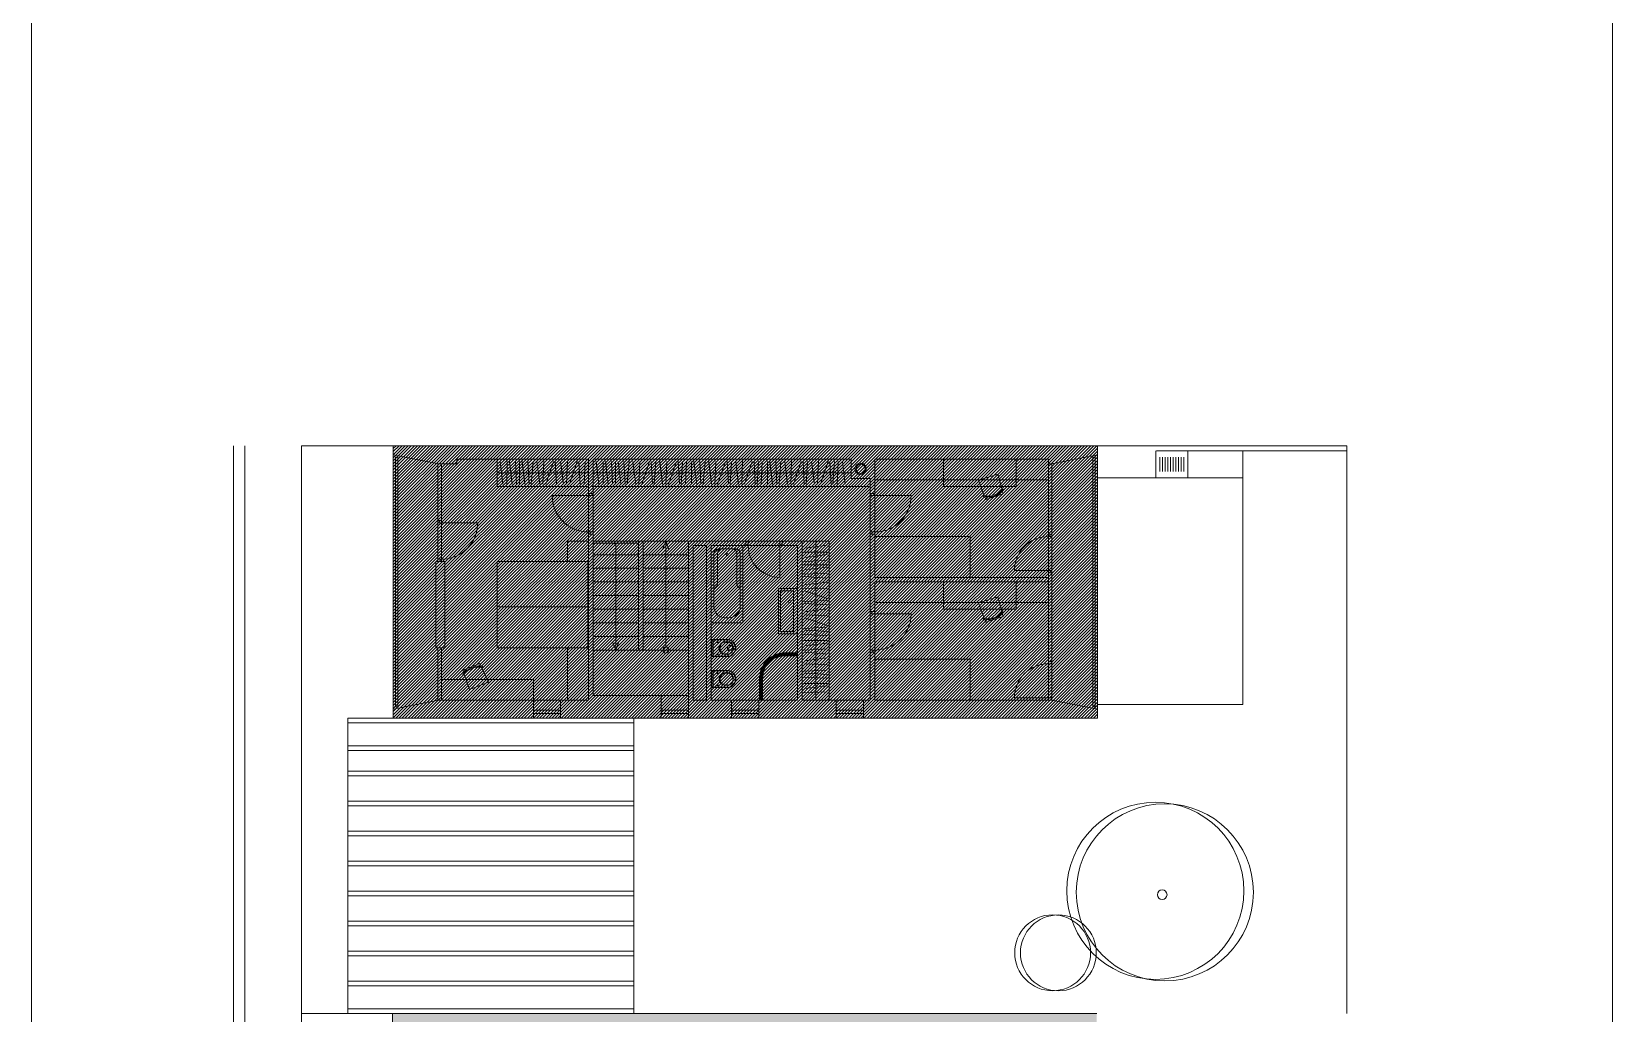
# Model space of a CAD drawing. Header units: metres. Extents: x -686 to 211, y -481 to 125.
# Drawn here: x -297.96 to -263.17, y -389.46 to -367.85 of the extents above; entities that cross this region are included whole.
import ezdxf

# ---------------------------------------------------------------- set-up
doc = ezdxf.new("R2010")
doc.units = ezdxf.units.M
doc.layers.add('FLOATING-WINDOWS', color=2, linetype='Continuous', plot=False)
doc.layers.add('FLOATINGWINDOWS', color=2, linetype='Continuous', plot=False)
for name, color, linetype in [('katastr', 3, 'Continuous'), ('SRAFA', 251, 'Continuous'), ('ZARIZOVAKY', 251, 'Continuous'), ('ZDIVO', 1, 'Continuous')]:
    doc.layers.add(name, color=color, linetype=linetype)

# ---------------------------------------------------------------- blocks, each defined once
blk = doc.blocks.new('WC 540 Starck 3')
at = {"linetype": 'ByBlock'}
for p, q in [((81.017, 94.399), (80.66, 94.399)), ((80.66, 94.349), (80.713, 94.349)), ((80.982, 94.034), (80.982, 94.399)), ((81.017, 94.034), (81.017, 94.399)), ((80.568, 94.265), (80.637, 94.265)), ((80.568, 94.168), (80.637, 94.168)), ((80.657, 94.188), (80.657, 94.245)), ((80.713, 94.084), (80.66, 94.084)), ((80.66, 94.034), (81.017, 94.034))]:
    blk.add_line(p, q, dxfattribs=at)
for centre in [(80.88, 94.348), (80.88, 94.084)]:
    blk.add_circle(centre, 0.0102, dxfattribs=at)
for centre, radius, start, end in [((80.66, 94.216), 0.183, 90, 270), ((80.66, 94.216), 0.133, 90, 270), ((80.713, 94.216), 0.133, 270, 90), ((80.697, 94.216), 0.133, 276.5328, 83.4672), ((80.621, 94.216), 0.09, 165.9057, 194.0943), ((80.568, 94.23), 0.035, 90, 165.9057), ((80.568, 94.203), 0.035, 194.0943, 270), ((80.637, 94.245), 0.02, 360, 90), ((80.637, 94.188), 0.02, 270, 0)]:
    blk.add_arc(centre, radius, start, end, dxfattribs=at)
blk = doc.blocks.new('vana170')
at = {"linetype": 'Continuous', "lineweight": 0}
for p, q in [((1.7, 0.7), (0, 0.7)), ((0, 0.7), (0, 0)), ((1.7, 0), (1.7, 0.7)), ((0.07, 0.54), (0.07, 0.16)), ((1.34, 0.64), (0.17, 0.64)), ((0.837, 0.562), (0.17, 0.562)), ((1.59, 0.31), (1.59, 0.39)), ((0, 0), (1.7, 0)), ((0.837, 0.138), (0.17, 0.138)), ((0.17, 0.06), (1.34, 0.06))]:
    blk.add_line(p, q, dxfattribs=at)
blk.add_circle((0.2, 0.35), 0.0232, dxfattribs=at)
for centre, radius, start, end in [((0.17, 0.54), 0.1, 90, 180), ((0.17, 0.462), 0.1, 90, 180), ((0.837, 0.662), 0.1, 270, 347.2636), ((1.34, 0.39), 0.25, 0, 90), ((0.17, 0.238), 0.1, 180, 270), ((0.17, 0.16), 0.1, 180, 270), ((0.837, 0.038), 0.1, 12.7364, 90), ((1.34, 0.31), 0.25, 270, 0)]:
    blk.add_arc(centre, radius, start, end, dxfattribs=at)
blk = doc.blocks.new('zidle450-p')
at = {"lineweight": 0}
for p, q in [((0.096, 0.228), (0.087, 0.233)), ((0.096, -0.228), (0.087, -0.233))]:
    blk.add_line(p, q, dxfattribs=at)
for points in [[(0.064, 0.204), (0, 0.2), (0, -0.2), (0.064, -0.204)], [(0.088, -0.205), (0.45, -0.225), (0.45, 0.225), (0.088, 0.205)]]:
    blk.add_lwpolyline(points, dxfattribs=at)
for centre, radius, start, end in [((0.45, 0), 0.436, 147.9324, 212.0676), ((0.45, 0), 0.416, 147.9482, 212.0518), ((0.085, 0.229), 0.005, 57.2679, 147.9324), ((0.093, 0.223), 0.005, 327.9482, 57.2679), ((0.085, -0.229), 0.005, 212.0676, 302.7321), ((0.093, -0.223), 0.005, 302.7321, 32.0518)]:
    blk.add_arc(centre, radius, start, end, dxfattribs=at)

msp = doc.modelspace()

# ---------------------------------------------------------------- hatches: boundary and pattern name
at = {"layer": 'SRAFA', "linetype": 'Continuous', "lineweight": 0}
h = msp.add_hatch(color=256, dxfattribs=at)
h.paths.add_polyline_path([(-274.521, -389.463), (-290.021, -389.463), (-290.021, -389.763), (-289.021, -389.903), (-289.021, -389.863), (-285.721, -389.863), (-285.721, -390.513), (-285.621, -390.513), (-285.621, -389.863), (-279.942, -389.863), (-279.942, -390.283), (-279.521, -390.283), (-279.521, -390.513), (-279.421, -390.513), (-279.421, -389.863), (-275.596, -389.863), (-275.521, -389.863), (-275.521, -389.903), (-274.521, -389.763)])
h.paths.add_polyline_path([(-279.607, -390.073, -1), (-279.857, -390.073, -1)], flags=16)
h.paths.add_polyline_path([(-279.632, -390.073, -1), (-279.832, -390.073, -1)], flags=0)
at = {"layer": 'ZARIZOVAKY', "linetype": 'Continuous', "lineweight": 0}
h = msp.add_hatch(dxfattribs=at)
h.set_pattern_fill('ANSI31,_O', color=256, scale=0.015)
h.set_pattern_definition([(45, (0, 0), (-0.0336759605, 0.0336759605), [])])
h.paths.add_polyline_path([(-290.008, -376.963), (-290.008, -382.963), (-274.508, -382.963), (-274.508, -376.963)])

# ---------------------------------------------------------------- linework, layer by layer
at = {"layer": 'FLOATING-WINDOWS', "linetype": 'Continuous', "lineweight": 0, "flags": 128}
msp.add_lwpolyline([(-290.008, -376.963), (-290.008, -382.963), (-274.508, -382.963), (-274.508, -376.963)], close=True, dxfattribs=at)
at = {"layer": 'FLOATINGWINDOWS', "linetype": 'Continuous', "lineweight": 0}
msp.add_lwpolyline([(-263.174, -319.582), (-297.964, -319.582), (-297.964, -478.882), (-263.174, -478.882)], close=True, dxfattribs=at)
at = {"layer": 'katastr', "linetype": 'Continuous', "lineweight": 0}
for q in [(-292.021, -401.963), (-290.021, -389.463)]:
    msp.add_line((-292.021, -389.463), q, dxfattribs=at)
at = {"layer": 'SRAFA', "linetype": 'Continuous', "lineweight": 0}
for p, q in [((-285.721, -379.063), (-286.173, -379.063)), ((-286.171, -379.513), (-286.171, -379.063)), ((-280.708, -379.063), (-280.708, -382.563)), ((-286.171, -382.563), (-286.171, -381.413))]:
    msp.add_line(p, q, dxfattribs=at)
for points in [[(-287.721, -379.963), (-287.721, -379.513), (-285.721, -379.513), (-285.721, -380.513), (-287.721, -380.513), (-287.721, -379.963)], [(-287.721, -380.963), (-287.721, -380.513), (-285.721, -380.513), (-285.721, -381.413), (-286.024, -381.413)], [(-285.721, -381.413), (-287.721, -381.413), (-287.721, -380.963)]]:
    msp.add_lwpolyline(points, dxfattribs=at)
at = {"layer": 'ZARIZOVAKY', "linetype": 'Continuous', "lineweight": 0}
for p, q in [((-293.521, -376.965), (-293.521, -408.599)), ((-293.271, -376.965), (-293.271, -408.599)), ((-292.021, -376.963), (-269.021, -376.963)), ((-292.021, -376.963), (-292.021, -389.463)), ((-290.008, -376.963), (-290.008, -377.163)), ((-274.508, -376.963), (-274.508, -377.163)), ((-274.508, -377.163), (-274.508, -376.963)), ((-273.219, -377.673), (-273.219, -377.073)), ((-273.208, -377.073), (-269.008, -377.073)), ((-272.519, -377.673), (-272.519, -377.073)), ((-271.308, -377.093), (-271.308, -382.663)), ((-269.021, -376.963), (-269.021, -389.463)), ((-290.008, -377.163), (-289.008, -377.363)), ((-290.008, -377.163), (-290.008, -382.763)), ((-289.958, -377.213), (-289.908, -377.213)), ((-289.958, -377.213), (-289.958, -382.713)), ((-289.908, -377.213), (-289.908, -382.713)), ((-289.021, -377.363), (-289.021, -379.513)), ((-288.607, -377.363), (-289.008, -377.363)), ((-288.946, -377.363), (-288.946, -379.513)), ((-288.946, -377.363), (-288.946, -379.513)), ((-288.583, -377.263), (-288.607, -377.263)), ((-288.607, -377.363), (-288.607, -377.263)), ((-285.708, -377.263), (-288.583, -377.263)), ((-287.721, -377.863), (-287.721, -377.263)), ((-287.654, -377.313), (-287.593, -377.813)), ((-287.502, -377.813), (-287.501, -377.313)), ((-287.447, -377.313), (-287.386, -377.813)), ((-287.317, -377.313), (-287.294, -377.813)), ((-287.225, -377.813), (-287.224, -377.313)), ((-287.17, -377.313), (-287.109, -377.813)), ((-287.04, -377.313), (-287.017, -377.813)), ((-286.969, -377.813), (-286.927, -377.313)), ((-286.843, -377.313), (-286.782, -377.813)), ((-286.711, -377.813), (-286.691, -377.313)), ((-286.479, -377.313), (-286.649, -377.813)), ((-286.413, -377.813), (-286.44, -377.313)), ((-286.321, -377.313), (-286.26, -377.813)), ((-286.189, -377.813), (-286.169, -377.313)), ((-285.957, -377.313), (-286.127, -377.813)), ((-285.891, -377.813), (-285.918, -377.313)), ((-285.804, -377.813), (-285.783, -377.313)), ((-285.708, -377.263), (-285.708, -378.063)), ((-285.608, -377.263), (-279.929, -377.263)), ((-285.608, -377.263), (-285.608, -378.063)), ((-285.541, -377.313), (-285.48, -377.813)), ((-285.389, -377.813), (-285.389, -377.313)), ((-285.334, -377.313), (-285.273, -377.813)), ((-285.204, -377.313), (-285.181, -377.813)), ((-285.113, -377.813), (-285.112, -377.313)), ((-285.058, -377.313), (-284.997, -377.813)), ((-284.927, -377.313), (-284.904, -377.813)), ((-284.856, -377.813), (-284.815, -377.313)), ((-284.73, -377.313), (-284.669, -377.813)), ((-284.599, -377.813), (-284.578, -377.313)), ((-284.367, -377.313), (-284.537, -377.813)), ((-284.3, -377.813), (-284.327, -377.313)), ((-284.229, -377.313), (-284.26, -377.813)), ((-284.139, -377.313), (-284.078, -377.813)), ((-284.008, -377.813), (-283.987, -377.313)), ((-283.775, -377.313), (-283.946, -377.813)), ((-283.709, -377.813), (-283.736, -377.313)), ((-283.638, -377.313), (-283.669, -377.813)), ((-283.576, -377.813), (-283.555, -377.313)), ((-283.442, -377.813), (-283.441, -377.313)), ((-283.387, -377.313), (-283.326, -377.813)), ((-283.257, -377.313), (-283.234, -377.813)), ((-283.186, -377.813), (-283.144, -377.313)), ((-283.06, -377.313), (-282.999, -377.813)), ((-282.928, -377.813), (-282.907, -377.313)), ((-282.696, -377.313), (-282.866, -377.813)), ((-282.63, -377.813), (-282.657, -377.313)), ((-282.558, -377.313), (-282.589, -377.813)), ((-282.469, -377.313), (-282.408, -377.813)), ((-282.337, -377.813), (-282.316, -377.313)), ((-282.105, -377.313), (-282.275, -377.813)), ((-282.039, -377.813), (-282.065, -377.313)), ((-281.967, -377.313), (-281.998, -377.813)), ((-281.906, -377.813), (-281.885, -377.313)), ((-281.771, -377.813), (-281.771, -377.313)), ((-281.717, -377.313), (-281.656, -377.813)), ((-281.586, -377.313), (-281.563, -377.813)), ((-281.515, -377.813), (-281.474, -377.313)), ((-281.389, -377.313), (-281.328, -377.813)), ((-281.258, -377.813), (-281.237, -377.313)), ((-281.025, -377.313), (-281.196, -377.813)), ((-280.959, -377.813), (-280.986, -377.313)), ((-280.888, -377.313), (-280.919, -377.813)), ((-280.798, -377.313), (-280.737, -377.813)), ((-280.666, -377.813), (-280.646, -377.313)), ((-280.434, -377.313), (-280.604, -377.813)), ((-280.368, -377.813), (-280.395, -377.313)), ((-280.297, -377.313), (-280.328, -377.813)), ((-280.235, -377.813), (-280.214, -377.313)), ((-280.119, -377.313), (-280.058, -377.813)), ((-279.929, -377.683), (-279.929, -377.263)), ((-279.509, -377.263), (-279.508, -377.263)), ((-279.408, -377.263), (-275.583, -377.263)), ((-279.408, -378.063), (-279.408, -377.263)), ((-277.896, -377.263), (-277.896, -377.863)), ((-276.296, -377.863), (-276.296, -377.263)), ((-276.296, -377.863), (-276.296, -377.263)), ((-275.583, -377.263), (-275.583, -377.363)), ((-275.583, -377.363), (-275.583, -382.563)), ((-275.508, -377.363), (-275.583, -377.363)), ((-274.508, -377.163), (-275.508, -377.363)), ((-275.508, -377.363), (-275.508, -382.563)), ((-274.608, -377.213), (-274.558, -377.213)), ((-274.608, -377.213), (-274.608, -382.713)), ((-274.558, -377.213), (-274.558, -382.713)), ((-274.508, -377.163), (-274.508, -382.763)), ((-273.137, -377.532), (-273.137, -377.218)), ((-273.078, -377.532), (-273.078, -377.218)), ((-273.019, -377.532), (-273.019, -377.218)), ((-272.96, -377.532), (-272.96, -377.218)), ((-272.9, -377.532), (-272.9, -377.218)), ((-272.841, -377.532), (-272.841, -377.218)), ((-272.782, -377.532), (-272.782, -377.218)), ((-272.723, -377.532), (-272.723, -377.218)), ((-272.664, -377.532), (-272.664, -377.218)), ((-272.605, -377.532), (-272.605, -377.218)), ((-285.721, -377.563), (-287.721, -377.563)), ((-279.929, -377.563), (-285.633, -377.563)), ((-279.509, -377.683), (-279.929, -377.683)), ((-279.508, -378.063), (-279.508, -377.683)), ((-279.408, -377.713), (-275.583, -377.713)), ((-274.508, -377.673), (-271.308, -377.673)), ((-285.721, -377.863), (-287.721, -377.863)), ((-285.708, -378.063), (-286.508, -378.063)), ((-285.608, -378.063), (-285.709, -378.063)), ((-285.608, -378.013), (-285.708, -378.013)), ((-285.708, -378.063), (-285.708, -378.863)), ((-279.508, -377.863), (-285.633, -377.863)), ((-285.608, -378.063), (-285.608, -378.863)), ((-279.508, -378.013), (-279.408, -378.013)), ((-279.508, -378.063), (-279.408, -378.063)), ((-279.508, -378.063), (-279.508, -378.863)), ((-279.408, -378.063), (-279.408, -378.863)), ((-279.408, -378.063), (-278.608, -378.063)), ((-277.896, -377.863), (-276.296, -377.863)), ((-288.946, -378.613), (-289.021, -378.613)), ((-288.946, -378.663), (-289.021, -378.663)), ((-288.946, -378.663), (-288.146, -378.663)), ((-285.708, -378.863), (-285.708, -382.563)), ((-285.608, -378.863), (-285.708, -378.863)), ((-285.608, -378.913), (-285.708, -378.913)), ((-285.608, -378.863), (-285.608, -382.463)), ((-285.608, -379.063), (-284.608, -379.063)), ((-285.608, -379.113), (-284.608, -379.113)), ((-285.108, -379.113), (-285.108, -381.466)), ((-284.608, -379.063), (-284.508, -379.063)), ((-284.608, -379.063), (-284.608, -381.466)), ((-284.508, -379.063), (-283.508, -379.063)), ((-284.508, -379.163), (-284.508, -379.063)), ((-284.508, -379.163), (-284.508, -381.466)), ((-284.008, -379.063), (-284.08, -379.247)), ((-284.008, -379.063), (-284.008, -381.397)), ((-284.008, -379.063), (-283.937, -379.247)), ((-283.508, -379.063), (-283.508, -382.563)), ((-283.508, -379.063), (-282.194, -379.063)), ((-283.408, -379.163), (-283.408, -382.563)), ((-283.408, -379.163), (-283.108, -379.163)), ((-283.108, -379.163), (-283.108, -382.563)), ((-283.008, -379.163), (-283.008, -382.563)), ((-283.008, -379.163), (-282.194, -379.163)), ((-282.244, -379.063), (-282.244, -379.163)), ((-282.194, -379.063), (-282.194, -379.163)), ((-281.494, -379.063), (-282.194, -379.063)), ((-282.194, -379.163), (-281.494, -379.163)), ((-281.494, -379.063), (-281.494, -379.163)), ((-281.008, -379.063), (-281.494, -379.063)), ((-281.449, -379.163), (-281.494, -379.163)), ((-281.494, -379.163), (-281.494, -379.863)), ((-281.449, -379.163), (-281.108, -379.163)), ((-281.444, -379.063), (-281.444, -379.163)), ((-281.108, -379.163), (-281.108, -382.563)), ((-281.008, -379.063), (-280.408, -379.063)), ((-281.008, -382.563), (-281.008, -379.063)), ((-280.458, -379.155), (-280.958, -379.216)), ((-280.408, -379.063), (-280.408, -382.563)), ((-279.508, -378.863), (-279.408, -378.863)), ((-279.508, -378.863), (-279.508, -380.663)), ((-279.508, -378.913), (-279.408, -378.913)), ((-279.408, -378.863), (-279.408, -379.863)), ((-275.508, -378.913), (-275.583, -378.913)), ((-275.508, -378.963), (-275.583, -378.963)), ((-289.071, -381.413), (-289.071, -379.513)), ((-289.071, -379.513), (-288.871, -379.513)), ((-288.946, -379.463), (-289.021, -379.463)), ((-288.946, -379.513), (-289.021, -379.513)), ((-289.021, -379.513), (-288.946, -379.513)), ((-288.871, -379.513), (-288.871, -381.413)), ((-285.608, -379.363), (-284.608, -379.363)), ((-284.508, -379.363), (-283.508, -379.363)), ((-280.958, -379.307), (-280.458, -379.308)), ((-280.458, -379.362), (-280.958, -379.423)), ((-280.458, -379.492), (-280.958, -379.515)), ((-285.608, -379.663), (-284.608, -379.663)), ((-284.508, -379.663), (-283.508, -379.663)), ((-280.958, -379.584), (-280.458, -379.584)), ((-280.458, -379.638), (-280.958, -379.699)), ((-280.458, -379.769), (-280.958, -379.792)), ((-280.958, -379.84), (-280.458, -379.881)), ((-279.408, -379.863), (-275.583, -379.863)), ((-275.583, -379.713), (-276.333, -379.713)), ((-275.508, -379.713), (-275.583, -379.713)), ((-275.508, -379.763), (-275.583, -379.763)), ((-275.583, -379.863), (-275.583, -379.963)), ((-285.608, -379.963), (-284.608, -379.963)), ((-284.508, -379.963), (-283.508, -379.963)), ((-280.458, -379.966), (-280.958, -380.027)), ((-280.958, -380.097), (-280.458, -380.118)), ((-280.458, -380.33), (-280.958, -380.159)), ((-279.408, -379.963), (-279.408, -380.663)), ((-279.408, -379.963), (-275.583, -379.963)), ((-277.896, -379.963), (-277.896, -380.563)), ((-276.296, -380.563), (-276.296, -379.963)), ((-276.296, -380.563), (-276.296, -379.963)), ((-285.608, -380.263), (-284.608, -380.263)), ((-285.608, -380.563), (-285.064, -380.563)), ((-285.108, -380.563), (-284.608, -380.563)), ((-284.508, -380.263), (-283.508, -380.263)), ((-284.508, -380.563), (-283.508, -380.563)), ((-280.958, -380.396), (-280.458, -380.369)), ((-280.458, -380.467), (-280.958, -380.436)), ((-280.458, -380.557), (-280.958, -380.618)), ((-279.408, -380.413), (-275.583, -380.413)), ((-277.896, -380.563), (-276.296, -380.563)), ((-285.608, -380.863), (-284.608, -380.863)), ((-284.508, -380.863), (-283.508, -380.863)), ((-280.958, -380.689), (-280.458, -380.709)), ((-280.458, -380.921), (-280.958, -380.751)), ((-279.508, -380.613), (-279.408, -380.613)), ((-279.508, -380.663), (-279.408, -380.663)), ((-279.508, -380.663), (-279.508, -381.463)), ((-279.408, -380.663), (-279.408, -381.463)), ((-279.408, -380.663), (-278.608, -380.663)), ((-285.608, -381.163), (-284.608, -381.163)), ((-285.108, -381.463), (-285.18, -381.279)), ((-285.108, -381.463), (-285.037, -381.279)), ((-284.508, -381.163), (-283.508, -381.163)), ((-280.958, -380.987), (-280.458, -380.96)), ((-280.458, -381.058), (-280.958, -381.027)), ((-280.958, -381.12), (-280.458, -381.141)), ((-280.958, -381.254), (-280.458, -381.255)), ((-289.071, -381.413), (-288.871, -381.413)), ((-289.021, -381.413), (-289.021, -382.563)), ((-288.946, -381.413), (-289.021, -381.413)), ((-288.946, -381.413), (-289.021, -381.413)), ((-288.946, -381.413), (-288.946, -382.563)), ((-288.946, -381.413), (-288.946, -382.563)), ((-285.608, -381.463), (-283.508, -381.463)), ((-284.608, -381.463), (-284.508, -381.463)), ((-284.008, -381.463), (-284.008, -381.466)), ((-280.458, -381.309), (-280.958, -381.37)), ((-280.458, -381.439), (-280.958, -381.462)), ((-280.958, -381.511), (-280.458, -381.552)), ((-280.458, -381.637), (-280.958, -381.697)), ((-279.508, -381.463), (-279.408, -381.463)), ((-279.508, -381.463), (-279.508, -382.563)), ((-279.508, -381.513), (-279.408, -381.513)), ((-279.408, -381.463), (-279.408, -382.563)), ((-280.958, -381.768), (-280.458, -381.789)), ((-280.958, -381.93), (-280.458, -381.903)), ((-280.458, -382.001), (-280.958, -381.97)), ((-275.508, -381.713), (-275.583, -381.713)), ((-275.508, -381.713), (-275.583, -381.713)), ((-275.508, -381.763), (-275.583, -381.763)), ((-286.921, -382.113), (-288.946, -382.113)), ((-286.921, -382.563), (-286.921, -382.113)), ((-280.958, -382.063), (-280.458, -382.083)), ((-280.958, -382.197), (-280.458, -382.198)), ((-280.458, -382.252), (-280.958, -382.313)), ((-290.008, -382.763), (-289.008, -382.563)), ((-289.008, -382.563), (-285.708, -382.563)), ((-286.921, -382.563), (-286.321, -382.563)), ((-286.921, -382.563), (-286.921, -382.963)), ((-286.321, -382.563), (-286.322, -382.563)), ((-286.321, -382.563), (-286.321, -382.963)), ((-286.321, -382.563), (-286.321, -382.963)), ((-286.321, -382.563), (-286.321, -382.963)), ((-284.108, -382.463), (-285.608, -382.463)), ((-284.108, -382.463), (-283.508, -382.463)), ((-284.108, -382.463), (-284.108, -382.963)), ((-283.508, -382.563), (-283.508, -382.963)), ((-283.408, -382.563), (-283.108, -382.563)), ((-283.008, -382.563), (-281.108, -382.563)), ((-282.561, -382.563), (-281.961, -382.563)), ((-282.561, -382.563), (-282.561, -382.963)), ((-281.961, -382.563), (-281.961, -382.963)), ((-281.961, -382.563), (-281.961, -382.963)), ((-281.008, -382.563), (-279.947, -382.563)), ((-280.458, -382.382), (-280.958, -382.405)), ((-280.258, -382.563), (-279.658, -382.563)), ((-280.258, -382.563), (-280.258, -382.963)), ((-279.658, -382.563), (-279.659, -382.563)), ((-279.659, -382.563), (-279.508, -382.563)), ((-279.658, -382.563), (-279.658, -382.963)), ((-279.658, -382.563), (-279.658, -382.963)), ((-279.658, -382.563), (-279.658, -382.963)), ((-279.408, -382.563), (-275.508, -382.563)), ((-275.583, -382.513), (-276.333, -382.513)), ((-275.508, -382.513), (-275.583, -382.513)), ((-274.508, -382.763), (-275.508, -382.563)), ((-274.508, -382.663), (-271.308, -382.663)), ((-291.008, -382.963), (-291.008, -389.463)), ((-290.008, -382.963), (-291.008, -382.963)), ((-290.008, -382.963), (-290.008, -382.763)), ((-290.008, -382.963), (-285.608, -382.963)), ((-289.958, -382.713), (-289.908, -382.713)), ((-289.008, -382.963), (-288.758, -382.963)), ((-288.758, -382.963), (-286.908, -382.963)), ((-286.921, -382.788), (-286.321, -382.788)), ((-286.921, -382.863), (-286.321, -382.863)), ((-286.921, -382.963), (-286.321, -382.963)), ((-285.608, -382.963), (-279.947, -382.963)), ((-284.708, -389.463), (-284.708, -382.963)), ((-284.608, -382.963), (-284.108, -382.963)), ((-284.108, -382.788), (-283.508, -382.788)), ((-284.108, -382.863), (-283.508, -382.863)), ((-284.108, -382.963), (-283.508, -382.963)), ((-282.561, -382.788), (-281.961, -382.788)), ((-282.561, -382.863), (-281.961, -382.863)), ((-282.561, -382.963), (-281.961, -382.963)), ((-280.258, -382.788), (-279.658, -382.788)), ((-280.258, -382.863), (-279.658, -382.863)), ((-280.258, -382.963), (-279.658, -382.963)), ((-279.658, -382.963), (-274.508, -382.963)), ((-274.608, -382.713), (-274.558, -382.713)), ((-274.508, -382.763), (-274.508, -382.963)), ((-284.708, -383.063), (-291.008, -383.063)), ((-291.008, -383.573), (-284.708, -383.573)), ((-291.008, -383.673), (-284.708, -383.673)), ((-291.008, -384.133), (-284.708, -384.133)), ((-291.008, -384.233), (-284.708, -384.233)), ((-291.013, -384.791), (-284.713, -384.791)), ((-291.013, -384.891), (-284.713, -384.891)), ((-291.008, -385.453), (-284.708, -385.453)), ((-291.008, -385.553), (-284.708, -385.553)), ((-291.008, -386.113), (-284.708, -386.113)), ((-291.008, -386.213), (-284.708, -386.213)), ((-291.008, -386.773), (-284.708, -386.773)), ((-291.008, -386.873), (-284.708, -386.873)), ((-291.008, -387.433), (-284.708, -387.433)), ((-291.008, -387.533), (-284.708, -387.533)), ((-291.008, -388.093), (-284.708, -388.093)), ((-291.008, -388.193), (-284.708, -388.193)), ((-291.008, -388.753), (-284.708, -388.753)), ((-291.008, -388.853), (-284.708, -388.853)), ((-284.708, -389.363), (-291.007, -389.363))]:
    msp.add_line(p, q, dxfattribs=at)
at = {"layer": 'ZARIZOVAKY', "linetype": 'Continuous', "lineweight": 70}
for p, q in [((-281.108, -381.563), (-281.408, -381.563)), ((-281.908, -382.563), (-281.908, -382.063))]:
    msp.add_line(p, q, dxfattribs=at)
at = {"layer": 'ZARIZOVAKY', "linetype": 'ByBlock'}
for p, q in [((-282.651, -381.918), (-283.008, -381.918)), ((-283.008, -381.918), (-283.008, -382.283)), ((-282.973, -381.918), (-282.973, -382.283)), ((-282.703, -381.968), (-282.651, -381.968)), ((-283.008, -382.283), (-282.651, -382.283)), ((-282.651, -382.233), (-282.703, -382.233))]:
    msp.add_line(p, q, dxfattribs=at)
at = {"layer": 'ZARIZOVAKY', "linetype": 'Continuous', "lineweight": 0}
for points in [[(-279.408, -379.413), (-279.408, -379.863), (-277.308, -379.863), (-277.308, -378.963), (-279.408, -378.963), (-279.408, -379.413)], [(-279.408, -379.413), (-279.408, -379.863), (-277.308, -379.863), (-277.308, -378.963), (-279.408, -378.963), (-279.408, -379.413)], [(-279.408, -382.113), (-279.408, -382.563), (-277.308, -382.563), (-277.308, -381.663), (-279.408, -381.663), (-279.408, -382.113)]]:
    msp.add_lwpolyline(points, dxfattribs=at)
for points in [[(-281.108, -380.106), (-281.108, -381.106), (-281.529, -381.106), (-281.529, -380.106)], [(-281.198, -380.156), (-281.198, -381.056), (-281.479, -381.056), (-281.479, -380.156)]]:
    msp.add_lwpolyline(points, close=True, dxfattribs=at)
for centre, radius in [((-279.719, -377.473), 0.125), ((-279.719, -377.473), 0.1), ((-281.283, -380.396), 0.0253), ((-284.008, -381.463), 0.0657), ((-273.232, -386.764), 1.949), ((-273.024, -386.797), 1.949), ((-273.082, -386.849), 0.106), ((-275.494, -388.129), 0.835), ((-275.367, -388.13), 0.835)]:
    msp.add_circle(centre, radius, dxfattribs=at)
at = {"layer": 'ZARIZOVAKY', "linetype": 'ByBlock'}
for centre in [(-282.871, -381.969), (-282.871, -382.233)]:
    msp.add_circle(centre, 0.0102, dxfattribs=at)
at = {"layer": 'ZARIZOVAKY', "linetype": 'Continuous', "lineweight": 0}
for centre, radius, start, end in [((-285.708, -378.063), 0.8, 180, 270), ((-279.408, -378.063), 0.8, 270, 0), ((-288.946, -378.663), 0.8, 270, 0), ((-285.108, -379.063), 0.0657, 229.5135, 310.4865), ((-281.494, -379.163), 0.7, 180, 270), ((-275.583, -379.713), 0.75, 90, 180), ((-279.408, -380.663), 0.8, 270, 0), ((-275.583, -382.513), 0.75, 90, 180)]:
    msp.add_arc(centre, radius, start, end, dxfattribs=at)
at = {"layer": 'ZARIZOVAKY', "linetype": 'Continuous', "lineweight": 70}
msp.add_arc((-281.408, -382.063), 0.5, 90, 180, dxfattribs=at)
at = {"layer": 'ZARIZOVAKY', "linetype": 'ByBlock'}
for centre, radius, start, end in [((-282.703, -382.101), 0.133, 90, 270), ((-282.688, -382.101), 0.133, 96.5328, 263.4672), ((-282.651, -382.101), 0.183, 270, 90), ((-282.651, -382.101), 0.133, 270, 90)]:
    msp.add_arc(centre, radius, start, end, dxfattribs=at)
at = {"layer": 'ZDIVO', "linetype": 'Continuous', "lineweight": 0}
for q in [(-274.521, -389.463), (-290.021, -389.763)]:
    msp.add_line((-290.021, -389.463), q, dxfattribs=at)

# ---------------------------------------------------------------- block references
at = {"layer": 'ZARIZOVAKY', "linetype": 'Continuous', "lineweight": 0, "rotation": 107.9118866657789}
for p in [(-276.775, -378.085), (-276.775, -380.785)]:
    msp.add_blockref('zidle450-p', p, dxfattribs=at)
at = {"layer": 'ZARIZOVAKY', "linetype": 'Continuous', "lineweight": 70, "rotation": 270}
msp.add_blockref('vana170', (-283.008, -379.163), dxfattribs=at)
at = {"layer": 'ZARIZOVAKY', "linetype": 'ByBlock', "rotation": 180}
msp.add_blockref('WC 540 Starck 3', (-201.991, -287.202), dxfattribs=at)
at = {"layer": 'ZARIZOVAKY', "linetype": 'Continuous', "lineweight": 0, "xscale": -1, "rotation": 111.4020804584022}
msp.add_blockref('zidle450-p', (-288.284, -381.834), dxfattribs=at)

doc.saveas('drawing.dxf')
